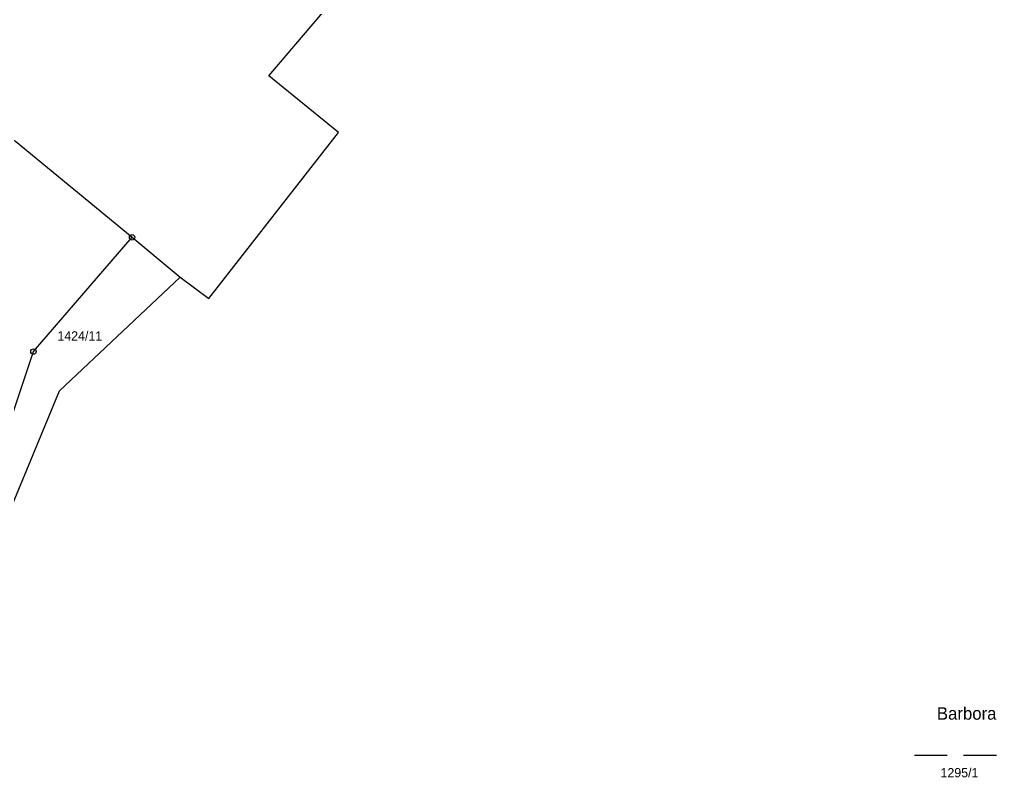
# Model space of a CAD drawing. Extents: x -784124 to -780570, y -980818 to -976926.
# Drawn here: x -781942.7 to -781763.4, y -979371.8 to -979232.7 of the extents above; entities that cross this region are included whole.
import ezdxf
from ezdxf.enums import TextEntityAlignment as Align

# ---------------------------------------------------------------- set-up
doc = ezdxf.new("R2010")
doc.units = 0
doc.header["$LTSCALE"] = 3.138375
doc.header["$MEASUREMENT"] = 0
for name, color, linetype in [('1015', 1, 'CONTINUOUS'), ('105', 1, 'CONTINUOUS'), ('18', 1, 'CONTINUOUS'), ('21900', 1, 'CONTINUOUS'), ('803', 1, 'CONTINUOUS')]:
    doc.layers.add(name, color=color, linetype=linetype)

# ---------------------------------------------------------------- blocks, each defined once
blk = doc.blocks.new('8_03$8')
at = {"layer": '803', "color": 255, "linetype": 'Continuous'}
for p, q in [((-7.49, 0), (-1.49, 0)), ((1.51, 0), (7.51, 0))]:
    blk.add_line(p, q, dxfattribs=at)
blk = doc.blocks.new('1_05$19')
at = {"layer": '105', "color": 3, "linetype": 'Continuous'}
for radius in [0.5, 0.0303]:
    blk.add_circle((0, 0), radius, dxfattribs=at)

msp = doc.modelspace()

# ---------------------------------------------------------------- linework, layer by layer
at = {"layer": '21900', "color": 3, "linetype": 'Continuous'}
msp.add_line((-781922.07, -979272.63), (-781913.22, -979279.94), dxfattribs=at)
for points in [[(-781913.22, -979279.94), (-781907.97, -979283.87), (-781884.15, -979253.41), (-781896.96, -979243.01), (-781857.02, -979196.05), (-781816.54, -979150.93), (-781812.79, -979151.16), (-781804.89, -979155.97)], [(-781993.18, -979230.85), (-781943.46, -979254.95), (-781922.07, -979272.63)], [(-781958.55, -979348.43), (-781940.18, -979293.61), (-781922.07, -979272.63)], [(-781956.32, -979349.39), (-781955.68, -979349.63), (-781935.4, -979300.82), (-781913.22, -979279.94)]]:
    msp.add_lwpolyline(points, dxfattribs=at)

# ---------------------------------------------------------------- block references
at = {"layer": '105', "color": 0, "linetype": 'ByBlock'}
for p in [(-781922.07, -979272.63), (-781940.18, -979293.61)]:
    msp.add_blockref('1_05$19', p, dxfattribs=at)
at = {"layer": '803', "color": 0, "linetype": 'ByBlock'}
msp.add_blockref('8_03$8', (-781770.89, -979367.72), dxfattribs=at)

# ---------------------------------------------------------------- texts
at = {"layer": '1015', "color": 255, "linetype": 'Continuous'}
msp.add_text('Barbora', height=2.3, dxfattribs=at).set_placement((-781774.3, -979361.88), align=Align.BOTTOM_LEFT)
at = {"layer": '18', "color": 255, "linetype": 'Continuous'}
for s, p in [('1424/11', (-781931.67, -979292.09)), ('1295/1', (-781770.15, -979372.28))]:
    msp.add_text(s, height=1.7, dxfattribs=at).set_placement(p, align=Align.BOTTOM_CENTER)

doc.saveas('drawing.dxf')
